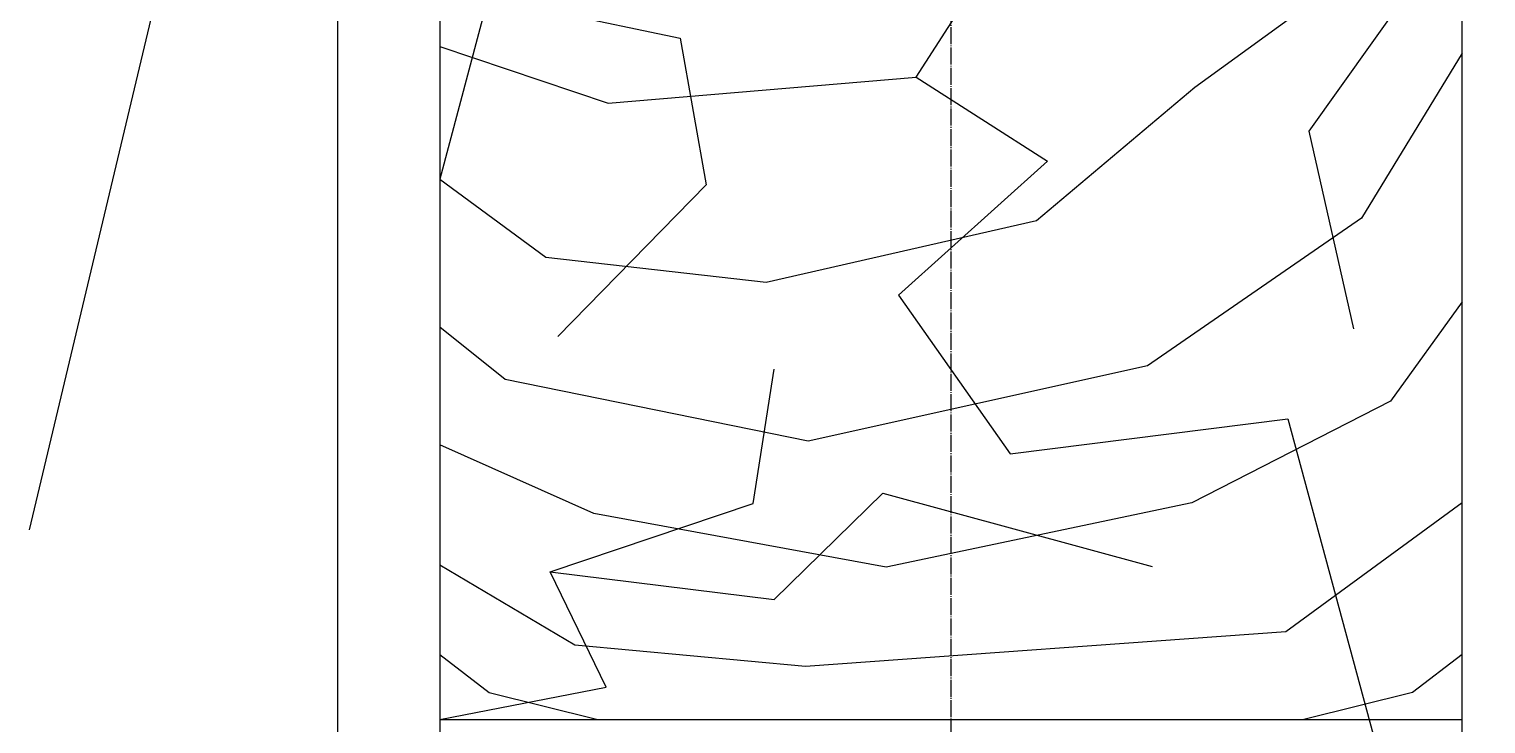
# Model space of a CAD drawing. Header units: millimetres. Extents: x -229914 to 856942, y -268655 to 87212.
# Drawn here: x 417223 to 418936, y -255043 to -254225 of the extents above; entities that cross this region are included whole.
import ezdxf

# ---------------------------------------------------------------- set-up
doc = ezdxf.new("R2010")
doc.units = ezdxf.units.MM
doc.linetypes.add('DASHDOT_axis', pattern=[24, 20, -1.5, 1, -1.5])

msp = doc.modelspace()

# ---------------------------------------------------------------- linework, layer by layer
at = {"lineweight": 25}
for p, q in [((417585.8773, -253151.56496), (417585.8773, -256273.67608)), ((417784.39696, -254108.58522), (417706.10815, -254401.81568)), ((418594.28772, -254293.51399), (418782.63732, -254156.28386)), ((418266.63816, -254281.75138), (418332.99901, -254178.10302)), ((418849.87045, -254174.12406), (418728.2553, -254345.07494)), ((417842.89401, -254205.09418), (417988.74653, -254235.88388)), ((417706.10815, -254245.64912), (417904.33529, -254312.33636)), ((417988.74653, -254235.88388), (418019.56057, -254408.30631)), ((418908.41662, -254253.48929), (418790.06698, -254447.76784)), ((417904.33529, -254312.33636), (418266.63816, -254281.75138)), ((418266.63816, -254281.75138), (418420.98588, -254380.57249)), ((418407.90036, -254450.34841), (418594.28772, -254293.51399)), ((418728.2553, -254345.07494), (418780.68024, -254577.93014)), ((418420.98588, -254380.57249), (418245.59282, -254538.17105)), ((417706.10815, -254401.81568), (417831.0798, -254493.47793)), ((418019.56057, -254408.30631), (417844.94819, -254586.88662)), ((418090.06033, -254522.88432), (418407.90036, -254450.34841)), ((418790.06698, -254447.76784), (418538.58523, -254621.44929)), ((417831.0798, -254493.47793), (418090.06033, -254522.88432)), ((418245.59282, -254538.17105), (418377.06574, -254724.96197)), ((418908.41662, -254546.06781), (418824.17016, -254662.77211)), ((417783.14584, -254637.55504), (417706.10815, -254575.97329)), ((418074.91004, -254783.4194), (418099.60333, -254625.09617)), ((418538.58523, -254621.44929), (418139.61796, -254710.05412)), ((418139.61796, -254710.05412), (417783.14584, -254637.55504)), ((418824.17016, -254662.77211), (418590.72819, -254782.5532)), ((418377.06574, -254724.96197), (418703.69384, -254683.90908)), ((417887.2485, -254795.1618), (417706.10815, -254714.18916)), ((418099.60333, -254896.50733), (418227.18458, -254771.08252)), ((418227.18458, -254771.08252), (418544.08063, -254857.44066)), ((418590.72819, -254782.5532), (418231.10165, -254858.20443)), ((418701.14001, -254933.85566), (418908.41662, -254782.30927)), ((417836.20931, -254863.60903), (418074.91004, -254783.4194)), ((418231.10165, -254858.20443), (417887.2485, -254795.1618)), ((417706.10815, -254855.38312), (417865.16594, -254949.61629)), ((417902.05765, -254999.31467), (417836.20931, -254863.60903)), ((417836.20931, -254863.60903), (418099.60333, -254896.50733)), ((418136.46322, -254974.83337), (418701.14001, -254933.85566)), ((417865.16594, -254949.61629), (418136.46322, -254974.83337)), ((417706.10815, -255037.68638), (417902.05765, -254999.31467)), ((417706.10815, -255037.68638), (417706.10815, -257073.008)), ((418908.41662, -257073.008), (418908.41662, -255037.68638))]:
    msp.add_line(p, q, dxfattribs=at)
at = {"linetype": 'DASHDOT_axis', "lineweight": 25}
msp.add_lwpolyline([(418307.26238, -250790.7172), (418307.26238, -256479.843)], dxfattribs=at)
at = {"lineweight": 25}
msp.add_lwpolyline([(418908.41662, -255037.68638), (418908.41662, -252933.64655), (417706.10815, -252933.64655), (417706.10815, -255037.68638)], close=True, dxfattribs=at)
at = {"linetype": 'ByBlock', "lineweight": 25}
for points in [[(417540.56734, -253481.28849), (417223.29541, -254814.33913)], [(418703.69384, -254683.90908), (419245.61439, -256690.58561)]]:
    msp.add_lwpolyline(points, dxfattribs=at)
at = {"lineweight": 25}
for points in [[(417706.10815, -254961.05874), (417764.37782, -255005.58291), (417892.12791, -255037.68638)], [(418908.41662, -254961.05874), (418850.14695, -255005.58291), (418722.39685, -255037.68638)]]:
    msp.add_lwpolyline(points, dxfattribs=at)

doc.saveas('drawing.dxf')
